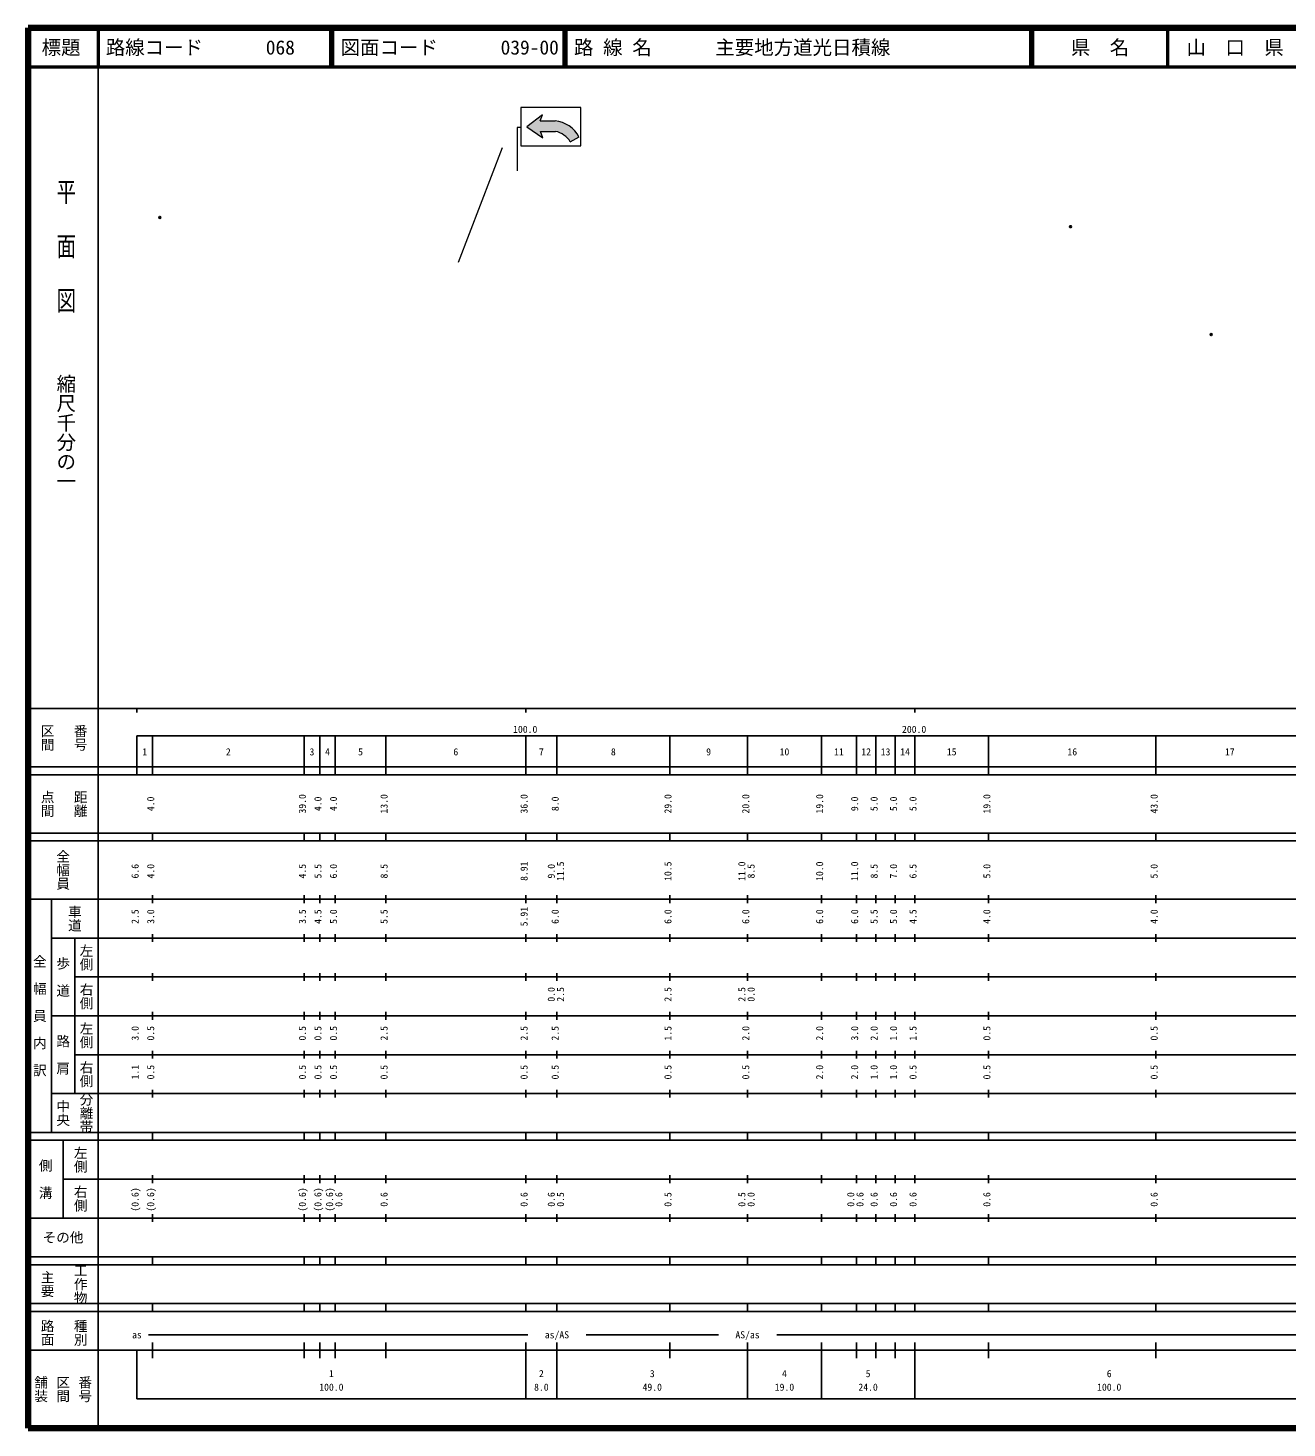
# Model space of a CAD drawing. Units: millimetres on the paper, with parts at other scales. Extents: x 40 to 680, y 20 to 380.
# Drawn here: x 40 to 363.7, y 20 to 380 of the extents above; entities that cross this region are included whole.
import ezdxf
from ezdxf.enums import TextEntityAlignment as Align

# ---------------------------------------------------------------- set-up
doc = ezdxf.new("R2010")
doc.units = ezdxf.units.MM
doc.header["$PDMODE"] = 32
doc.header["$PDSIZE"] = 0.5
doc.layers.add('M-OTRS', color=6, linetype='Continuous')
doc.layers.add('M-TTL-TXT', color=7, linetype='Continuous')
for name, color, linetype, lineweight in [('M-STR-HTXT', 7, 'Continuous', 13), ('M-TTL', 2, 'Continuous', 140), ('M-TTL-BAND', 7, 'Continuous', 25), ('M-TTL-LINE', 7, 'Continuous', 50)]:
    doc.layers.add(name, color=color, linetype=linetype, lineweight=lineweight)
doc.styles.add('@ＭＳ ゴシック', font='')
doc.styles.add('ＭＳ ゴシック', font='')
doc.styles.get('@ＭＳ ゴシック').set_extended_font_data('@MS Gothic')
doc.styles.get('ＭＳ ゴシック').set_extended_font_data('MS Gothic')

msp = doc.modelspace()

# ---------------------------------------------------------------- hatches: boundary and pattern name
at = {"layer": 'M-STR-HTXT'}
msp.add_hatch(color=256, dxfattribs=at).paths.add_polyline_path([(179.436, 350.712), (181.672, 351.981), (180.837, 353.248), (179.33, 354.676), (177.824, 355.528), (176.533, 355.951), (175.509, 356.12), (171.702, 356.12), (172.246, 357.66), (168.289, 354.609), (172.397, 351.739), (171.793, 353.401), (175.599, 353.401), (177.259, 352.821), (178.598, 351.814)])

# ---------------------------------------------------------------- linework, layer by layer
at = {"layer": 'M-OTRS'}
for p in [(73.896, 331.301), (308.078, 328.909), (344.249, 301.165)]:
    msp.add_point(p, dxfattribs=at)
at = {"layer": 'M-STR-HTXT'}
for p, q in [((182.113, 359.521), (166.729, 359.521)), ((166.729, 359.521), (166.729, 349.72)), ((172.246, 357.66), (168.289, 354.609)), ((171.702, 356.12), (172.246, 357.66)), ((182.113, 349.72), (182.113, 359.521)), ((165.741, 354.42), (165.741, 343.313)), ((166.729, 354.42), (165.741, 354.42)), ((168.289, 354.609), (172.397, 351.739)), ((171.702, 356.12), (175.509, 356.12)), ((172.397, 351.739), (171.793, 353.401)), ((171.793, 353.401), (175.599, 353.401)), ((150.653, 319.822), (162.04, 349.278)), ((166.729, 349.72), (182.113, 349.72)), ((179.436, 350.712), (181.672, 351.981))]:
    msp.add_line(p, q, dxfattribs=at)
for centre, radius, start, end in [((174.751, 348.334), 7.822, 27.78854, 84.44332), ((174.615, 347.914), 5.574, 30.1283, 79.82713)]:
    msp.add_arc(centre, radius, start, end, dxfattribs=at)
at = {"layer": 'M-TTL'}
for p, q in [((40, 380), (40, 20)), ((680, 380), (40, 380)), ((40, 20), (680, 20))]:
    msp.add_line(p, q, dxfattribs=at)
at = {"layer": 'M-TTL-BAND'}
for p, q in [((58, 370), (58, 20)), ((40, 205), (579, 205)), ((68, 205), (68, 204)), ((168, 205), (168, 204)), ((268, 205), (268, 204)), ((68, 198), (579, 198)), ((68, 198), (68, 188)), ((72, 188), (72, 198)), ((111, 188), (111, 198)), ((115, 188), (115, 198)), ((119, 188), (119, 198)), ((132, 188), (132, 198)), ((168, 188), (168, 198)), ((176, 188), (176, 198)), ((205, 188), (205, 198)), ((225, 188), (225, 198)), ((244, 188), (244, 198)), ((253, 188), (253, 198)), ((258, 188), (258, 198)), ((263, 188), (263, 198)), ((268, 188), (268, 198)), ((287, 188), (287, 198)), ((330, 188), (330, 198)), ((40, 190), (579, 190)), ((40, 188), (579, 188)), ((40, 173), (579, 173)), ((72, 171), (72, 173)), ((111, 171), (111, 173)), ((115, 171), (115, 173)), ((119, 171), (119, 173)), ((132, 171), (132, 173)), ((168, 171), (168, 173)), ((176, 171), (176, 173)), ((205, 171), (205, 173)), ((225, 171), (225, 173)), ((244, 171), (244, 173)), ((253, 171), (253, 173)), ((258, 171), (258, 173)), ((263, 171), (263, 173)), ((268, 171), (268, 173)), ((287, 171), (287, 173)), ((330, 171), (330, 173)), ((40, 171), (579, 171)), ((40, 156), (579, 156)), ((46, 96), (46, 156)), ((72, 155), (72, 157)), ((111, 155), (111, 157)), ((115, 155), (115, 157)), ((119, 155), (119, 157)), ((132, 155), (132, 157)), ((168, 155), (168, 157)), ((176, 155), (176, 157)), ((205, 155), (205, 157)), ((225, 155), (225, 157)), ((244, 155), (244, 157)), ((253, 155), (253, 157)), ((258, 155), (258, 157)), ((263, 155), (263, 157)), ((268, 155), (268, 157)), ((287, 155), (287, 157)), ((330, 155), (330, 157)), ((46, 146), (579, 146)), ((52, 146), (52, 106)), ((72, 145), (72, 147)), ((111, 145), (111, 147)), ((115, 145), (115, 147)), ((119, 145), (119, 147)), ((132, 145), (132, 147)), ((168, 145), (168, 147)), ((176, 145), (176, 147)), ((205, 145), (205, 147)), ((225, 145), (225, 147)), ((244, 145), (244, 147)), ((253, 145), (253, 147)), ((258, 145), (258, 147)), ((263, 145), (263, 147)), ((268, 145), (268, 147)), ((287, 145), (287, 147)), ((330, 145), (330, 147)), ((72, 135), (72, 137)), ((111, 135), (111, 137)), ((115, 135), (115, 137)), ((119, 135), (119, 137)), ((132, 135), (132, 137)), ((168, 135), (168, 137)), ((176, 135), (176, 137)), ((205, 135), (205, 137)), ((225, 135), (225, 137)), ((244, 135), (244, 137)), ((253, 135), (253, 137)), ((258, 135), (258, 137)), ((263, 135), (263, 137)), ((268, 135), (268, 137)), ((287, 135), (287, 137)), ((330, 135), (330, 137)), ((52, 136), (579, 136)), ((46, 126), (579, 126)), ((72, 125), (72, 127)), ((111, 125), (111, 127)), ((115, 125), (115, 127)), ((119, 125), (119, 127)), ((132, 125), (132, 127)), ((168, 125), (168, 127)), ((176, 125), (176, 127)), ((205, 125), (205, 127)), ((225, 125), (225, 127)), ((244, 125), (244, 127)), ((253, 125), (253, 127)), ((258, 125), (258, 127)), ((263, 125), (263, 127)), ((268, 125), (268, 127)), ((287, 125), (287, 127)), ((330, 125), (330, 127)), ((52, 116), (579, 116)), ((72, 115), (72, 117)), ((111, 115), (111, 117)), ((115, 115), (115, 117)), ((119, 115), (119, 117)), ((132, 115), (132, 117)), ((168, 115), (168, 117)), ((176, 115), (176, 117)), ((205, 115), (205, 117)), ((225, 115), (225, 117)), ((244, 115), (244, 117)), ((253, 115), (253, 117)), ((258, 115), (258, 117)), ((263, 115), (263, 117)), ((268, 115), (268, 117)), ((287, 115), (287, 117)), ((330, 115), (330, 117)), ((46, 106), (579, 106)), ((72, 105), (72, 107)), ((111, 105), (111, 107)), ((115, 105), (115, 107)), ((119, 105), (119, 107)), ((132, 105), (132, 107)), ((168, 105), (168, 107)), ((176, 105), (176, 107)), ((205, 105), (205, 107)), ((225, 105), (225, 107)), ((244, 105), (244, 107)), ((253, 105), (253, 107)), ((258, 105), (258, 107)), ((263, 105), (263, 107)), ((268, 105), (268, 107)), ((287, 105), (287, 107)), ((330, 105), (330, 107)), ((40, 96), (579, 96)), ((40, 94), (579, 94)), ((49, 94), (49, 74)), ((72, 94), (72, 96)), ((111, 94), (111, 96)), ((115, 94), (115, 96)), ((119, 94), (119, 96)), ((132, 94), (132, 96)), ((168, 94), (168, 96)), ((176, 94), (176, 96)), ((205, 94), (205, 96)), ((225, 94), (225, 96)), ((244, 94), (244, 96)), ((253, 94), (253, 96)), ((258, 94), (258, 96)), ((263, 94), (263, 96)), ((268, 94), (268, 96)), ((287, 94), (287, 96)), ((330, 94), (330, 96)), ((49, 84), (579, 84)), ((72, 83), (72, 85)), ((111, 83), (111, 85)), ((115, 83), (115, 85)), ((119, 83), (119, 85)), ((132, 83), (132, 85)), ((168, 83), (168, 85)), ((176, 83), (176, 85)), ((205, 83), (205, 85)), ((225, 83), (225, 85)), ((244, 83), (244, 85)), ((253, 83), (253, 85)), ((258, 83), (258, 85)), ((263, 83), (263, 85)), ((268, 83), (268, 85)), ((287, 83), (287, 85)), ((330, 83), (330, 85)), ((40, 74), (579, 74)), ((72, 73), (72, 75)), ((111, 73), (111, 75)), ((115, 73), (115, 75)), ((119, 73), (119, 75)), ((132, 73), (132, 75)), ((168, 73), (168, 75)), ((176, 73), (176, 75)), ((205, 73), (205, 75)), ((225, 73), (225, 75)), ((244, 73), (244, 75)), ((253, 73), (253, 75)), ((258, 73), (258, 75)), ((263, 73), (263, 75)), ((268, 73), (268, 75)), ((287, 73), (287, 75)), ((330, 73), (330, 75)), ((40, 64), (579, 64)), ((40, 62), (579, 62)), ((72, 62), (72, 64)), ((111, 62), (111, 64)), ((115, 62), (115, 64)), ((119, 62), (119, 64)), ((132, 62), (132, 64)), ((168, 62), (168, 64)), ((176, 62), (176, 64)), ((205, 62), (205, 64)), ((225, 62), (225, 64)), ((244, 62), (244, 64)), ((253, 62), (253, 64)), ((258, 62), (258, 64)), ((263, 62), (263, 64)), ((268, 62), (268, 64)), ((287, 62), (287, 64)), ((330, 62), (330, 64)), ((40, 52), (579, 52)), ((72, 50), (72, 52)), ((111, 50), (111, 52)), ((115, 50), (115, 52)), ((119, 50), (119, 52)), ((132, 50), (132, 52)), ((168, 50), (168, 52)), ((176, 50), (176, 52)), ((205, 50), (205, 52)), ((225, 50), (225, 52)), ((244, 50), (244, 52)), ((253, 50), (253, 52)), ((258, 50), (258, 52)), ((263, 50), (263, 52)), ((268, 50), (268, 52)), ((287, 50), (287, 52)), ((330, 50), (330, 52)), ((40, 50), (579, 50)), ((71, 44), (168.5, 44)), ((183.5, 44), (217.5, 44)), ((232.5, 44), (565, 44)), ((40, 40), (579, 40)), ((68, 40), (68, 27.5)), ((72, 38), (72, 42)), ((111, 38), (111, 42)), ((115, 38), (115, 42)), ((119, 38), (119, 42)), ((132, 38), (132, 42)), ((168, 27.5), (168, 42)), ((176, 27.5), (176, 42)), ((205, 38), (205, 42)), ((225, 27.5), (225, 42)), ((244, 27.5), (244, 42)), ((253, 38), (253, 42)), ((258, 38), (258, 42)), ((263, 38), (263, 42)), ((268, 27.5), (268, 42)), ((287, 38), (287, 42)), ((330, 38), (330, 42)), ((68, 27.5), (579, 27.5))]:
    msp.add_line(p, q, dxfattribs=at)
at = {"layer": 'M-TTL-LINE'}
for p, q in [((58, 380), (58, 370)), ((117.75, 380), (117.75, 370)), ((118.25, 380), (118.25, 370)), ((177.75, 380), (177.75, 370)), ((178.25, 380), (178.25, 370)), ((297.75, 380), (297.75, 370)), ((298.25, 380), (298.25, 370)), ((333, 380), (333, 370)), ((40, 370), (680, 370))]:
    msp.add_line(p, q, dxfattribs=at)

# ---------------------------------------------------------------- texts
at = {"layer": 'M-TTL-BAND', "style": '@ＭＳ ゴシック', "width": 1.4}
msp.add_text('平  面  図', height=3.666, rotation=270, dxfattribs=at).set_placement((49.777, 306.475), align=Align.MIDDLE_RIGHT)
at = {"layer": 'M-TTL-BAND', "style": '@ＭＳ ゴシック'}
msp.add_text('縮尺千分の一', height=3.666, rotation=270, dxfattribs=at).set_placement((49.777, 261.03), align=Align.MIDDLE_RIGHT)
for s, p in [('区間', (45, 197.5)), ('番号', (53.5, 197.5)), ('点間', (45, 180.5)), ('距離', (53.5, 180.5)), ('全幅員', (49, 163.5)), ('車道', (52, 151)), ('左側', (55, 141)), ('全\u3000幅\u3000員\u3000内\u3000訳', (43, 126)), ('歩\u3000道', (49, 136)), ('右側', (55, 131)), ('左側', (55, 121)), ('路\u3000肩', (49, 116)), ('右側', (55, 111)), ('分離帯', (55, 101)), ('中央', (49, 101)), ('左側', (53.5, 89)), ('側\u3000溝', (44.5, 84)), ('右側', (53.5, 79)), ('工作物', (53.5, 57)), ('主要', (45, 57)), ('路面', (45, 44.5)), ('種別', (53.5, 44.5)), ('舗装', (43.333, 30)), ('区間', (49, 30)), ('番号', (54.667, 30))]:
    msp.add_text(s, height=2.566, rotation=270, dxfattribs=at).set_placement(p, align=Align.MIDDLE_CENTER)
at = {"layer": 'M-TTL-BAND', "style": 'ＭＳ ゴシック'}
for s, p in [('100.0', (167.844, 198.195)), ('200.0', (267.844, 198.195)), ('1', (70, 192.405)), ('2', (91.5, 192.405)), ('3', (113, 192.405)), ('4', (117, 192.405)), ('5', (125.5, 192.405)), ('6', (150, 192.405)), ('7', (172, 192.405)), ('8', (190.5, 192.405)), ('9', (215, 192.405)), ('10', (234.5, 192.405)), ('11', (248.5, 192.405)), ('12', (255.5, 192.405)), ('13', (260.5, 192.405)), ('14', (265.5, 192.405)), ('15', (277.5, 192.405)), ('16', (308.5, 192.405)), ('17', (349, 192.405)), ('as', (68, 42.5)), ('as/AS', (176, 42.5)), ('AS/as', (225, 42.5)), ('1', (118, 32.523)), ('2', (172, 32.523)), ('3', (200.5, 32.523)), ('4', (234.5, 32.523)), ('5', (256, 32.523)), ('6', (318, 32.523)), ('100.0', (118, 29.033)), ('8.0', (172, 29.033)), ('49.0', (200.5, 29.033)), ('19.0', (234.5, 29.033)), ('24.0', (256, 29.033)), ('100.0', (318, 29.033))]:
    msp.add_text(s, height=1.833, dxfattribs=at).set_placement(p, align=Align.BOTTOM_CENTER)
for s, p in [('4.0', (73, 180.5)), ('39.0', (112, 180.5)), ('4.0', (116, 180.5)), ('4.0', (120, 180.5)), ('13.0', (133, 180.5)), ('36.0', (169, 180.5)), ('8.0', (177, 180.5)), ('29.0', (206, 180.5)), ('20.0', (226, 180.5)), ('19.0', (245, 180.5)), ('9.0', (254, 180.5)), ('5.0', (259, 180.5)), ('5.0', (264, 180.5)), ('5.0', (269, 180.5)), ('19.0', (288, 180.5)), ('43.0', (331, 180.5)), ('6.6', (69, 163.174)), ('4.0', (73, 163.174)), ('4.5', (112, 163.174)), ('5.5', (116, 163.174)), ('6.0', (120, 163.174)), ('8.5', (133, 163.174)), ('8.91', (169, 163.174)), ('9.0', (176, 163.174)), ('11.5', (178.37, 163.174)), ('10.5', (206, 163.174)), ('11.0', (225, 163.174)), ('8.5', (227.37, 163.174)), ('10.0', (245, 163.174)), ('11.0', (254, 163.174)), ('8.5', (259, 163.174)), ('7.0', (264, 163.174)), ('6.5', (269, 163.174)), ('5.0', (288, 163.174)), ('5.0', (331, 163.174)), ('2.5', (69, 151.5)), ('3.0', (73, 151.5)), ('3.5', (112, 151.5)), ('4.5', (116, 151.5)), ('5.0', (120, 151.5)), ('5.5', (133, 151.5)), ('5.91', (169, 151.5)), ('6.0', (177, 151.5)), ('6.0', (206, 151.5)), ('6.0', (226, 151.5)), ('6.0', (245, 151.5)), ('6.0', (254, 151.5)), ('5.5', (259, 151.5)), ('5.0', (264, 151.5)), ('4.5', (269, 151.5)), ('4.0', (288, 151.5)), ('4.0', (331, 151.5)), ('0.0', (176, 131.5)), ('2.5', (178.37, 131.5)), ('2.5', (206, 131.5)), ('2.5', (225, 131.5)), ('0.0', (227.37, 131.5)), ('3.0', (69, 121.5)), ('0.5', (73, 121.5)), ('0.5', (112, 121.5)), ('0.5', (116, 121.5)), ('0.5', (120, 121.5)), ('2.5', (133, 121.5)), ('2.5', (169, 121.5)), ('2.5', (177, 121.5)), ('1.5', (206, 121.5)), ('2.0', (226, 121.5)), ('2.0', (245, 121.5)), ('3.0', (254, 121.5)), ('2.0', (259, 121.5)), ('1.0', (264, 121.5)), ('1.5', (269, 121.5)), ('0.5', (288, 121.5)), ('0.5', (331, 121.5)), ('1.1', (69, 111.5)), ('0.5', (73, 111.5)), ('0.5', (112, 111.5)), ('0.5', (116, 111.5)), ('0.5', (120, 111.5)), ('0.5', (133, 111.5)), ('0.5', (169, 111.5)), ('0.5', (177, 111.5)), ('0.5', (206, 111.5)), ('0.5', (226, 111.5)), ('2.0', (245, 111.5)), ('2.0', (254, 111.5)), ('1.0', (259, 111.5)), ('1.0', (264, 111.5)), ('0.5', (269, 111.5)), ('0.5', (288, 111.5)), ('0.5', (331, 111.5)), ('(0.6)', (69, 78.764)), ('(0.6)', (73, 78.764)), ('(0.6)', (112, 78.764)), ('(0.6)', (116, 78.764)), ('(0.6)', (119, 78.764)), ('0.6', (121.37, 78.764)), ('0.6', (133, 78.764)), ('0.6', (169, 78.764)), ('0.6', (176, 78.764)), ('0.5', (178.37, 78.764)), ('0.5', (206, 78.764)), ('0.5', (225, 78.764)), ('0.0', (227.37, 78.764)), ('0.0', (253, 78.764)), ('0.6', (255.37, 78.764)), ('0.6', (259, 78.764)), ('0.6', (264, 78.764)), ('0.6', (269, 78.764)), ('0.6', (288, 78.764)), ('0.6', (331, 78.764))]:
    msp.add_text(s, height=1.833, rotation=90, dxfattribs=at).set_placement(p, align=Align.BOTTOM_CENTER)
msp.add_text('その他', height=2.566, dxfattribs=at).set_placement((49, 69), align=Align.MIDDLE_CENTER)
at = {"layer": 'M-TTL-TXT', "style": 'ＭＳ ゴシック'}
for s, p in [('標題', (48.5, 375)), ('県\u3000名', (315.625, 375)), ('山\u3000口\u3000県', (350.375, 375))]:
    msp.add_text(s, height=3.666, dxfattribs=at).set_placement(p, align=Align.MIDDLE_CENTER)
for s, p in [('路線コード', (60, 375)), ('068', (101.142, 375)), ('068', (101.142, 375)), ('068', (101.142, 375)), ('図面コード', (120.38, 375)), ('039-00', (161.521, 375)), ('路 線 名', (180.38, 375)), ('主要地方道光日積線', (216.734, 375))]:
    msp.add_text(s, height=3.666, dxfattribs=at).set_placement(p, align=Align.MIDDLE_LEFT)

doc.saveas('drawing.dxf')
